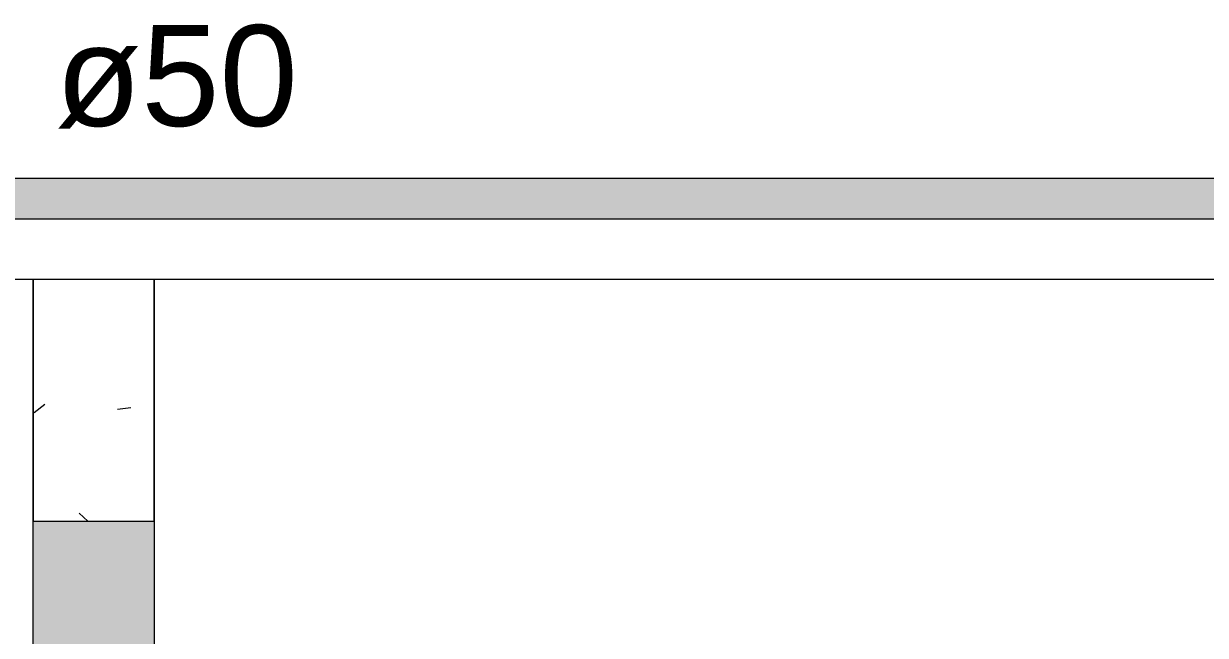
# Model space of a CAD drawing. Header units: metres. Extents: x 147 to 427, y -16 to 162.
# Drawn here: x 389.016 to 390.482, y 2.559 to 3.317 of the extents above; entities that cross this region are included whole.
import ezdxf

# ---------------------------------------------------------------- set-up
doc = ezdxf.new("R2010")
doc.units = ezdxf.units.M
for name, color, linetype, lineweight in [('A-DETL', 7, 'Continuous', 5), ('A-DETL-GENF', 7, 'Continuous', 5), ('A-WALL', 7, 'Continuous', 9), ('P-PIPE', 7, 'Continuous', 5), ('P-PIPE-IDEN', 7, 'Continuous', 5)]:
    doc.layers.add(name, color=color, linetype=linetype, lineweight=lineweight)
doc.styles.add('Arial_25', font='arial.ttf', dxfattribs={"height": 0.125})

msp = doc.modelspace()

# ---------------------------------------------------------------- hatches: boundary and pattern name
at = {"layer": 'A-DETL-GENF', "true_color": 0x808080}
h = msp.add_hatch(dxfattribs=at)
h.set_pattern_fill('FP_10', color=8, style=0, pattern_type=2)
h.set_pattern_definition([(50, (392.0856, 1.4), (0.364365, -0.031877), [0.0381, -0.4191]), (355, (392.0856, 1.4), (-0.070485, 0.382117), [0.03048, -0.33528]), (100.451, (392.1156, 1.397), (0.293886, 0.35023), [0.03238, -0.35618]), (46.184, (392.0856, 1.502), (0.54216, -0.084084), [0.05715, -0.62865]), (96.636, (392.1306, 1.495), (0.474805, 0.494854), [0.04857, -0.53427]), (351.184, (392.0856, 1.502), (0.47481, 0.49485), [0.04572, -0.50292]), (21, (392.1356, 1.476), (0.303226, -0.204528), [0.0381, -0.4191]), (326, (392.1356, 1.476), (0.123607, 0.36838), [0.03048, -0.33528]), (71.451, (392.1616, 1.459), (0.426833, 0.16384), [0.03238, -0.35618]), (37.5, (392.0856, 1.4), (0.0061807, 0.169108), [0.01676, -0.31445, 0.01676, -0.3236, -0.33655]), (37.5, (392.0856, 1.4), (0.0061807, 0.169108), [-0.67158, 0.01676, -0.31979]), (7.5, (392.0856, 1.4), (0.133641, 0.200358), [0.01676, -0.17729, 0.01676, -0.30683, -0.12827]), (7.5, (392.0856, 1.4), (0.133641, 0.200358), [-0.51765, 0.01676, -0.11151]), (327.5, (391.9716, 1.4), (0.2711816, -0.0114606), [0.01676, -0.11024, 0.01676, -0.37948, -0.52578]), (327.5, (391.9716, 1.4), (0.2711816, -0.0114606), [-0.52324, 0.01676, -0.50902]), (317.5, (391.9206, 1.4), (0.296258, 0.05085), [0.01676, -0.14834, 0.01676, -0.24638, -0.37338]), (317.5, (391.9206, 1.4), (0.296258, 0.05085), [-0.42824, 0.01676, -0.35662])])
h.paths.add_polyline_path([(389.1776, 2.7), (389.1776, 3), (389.0276, 3), (389.0276, 2.7)])
at = {"layer": 'A-WALL', "true_color": 0x7f7f7f}
msp.add_hatch(color=8, dxfattribs=at).paths.add_polyline_path([(389.1776, 0), (389.1776, 2.7), (389.0276, 2.7), (389.0276, 0)])
at = {"layer": 'P-PIPE', "true_color": 0x00ffff}
for points in [[(391.1423, 3.1), (391.7006, 3.1), (391.7006, 3.125), (386.7516, 3.125), (386.7516, 3.1), (390.1996, 3.1)], [(391.1423, 3.075), (391.7006, 3.075), (391.7006, 3.1), (386.7516, 3.1), (386.7516, 3.075), (390.1996, 3.075)]]:
    msp.add_hatch(color=4, dxfattribs=at).paths.add_polyline_path(points)

# ---------------------------------------------------------------- linework, layer by layer
at = {"layer": 'A-DETL'}
for p, q in [((389.1776, 3), (389.0276, 3)), ((389.0276, 3), (389.0276, 2.7)), ((389.1776, 2.7), (389.1776, 3)), ((389.0276, 2.7), (389.1776, 2.7))]:
    msp.add_line(p, q, dxfattribs=at)
at = {"layer": 'A-WALL', "color": 253, "true_color": 0xaaaaaa}
for p, q in [((398.9776, 3), (386.4276, 3)), ((389.0276, 0), (389.0276, 3)), ((389.1776, 3), (389.1776, 0))]:
    msp.add_line(p, q, dxfattribs=at)
at = {"layer": 'P-PIPE'}
for p, q in [((391.7006, 3.125), (386.7516, 3.125)), ((386.7516, 3.075), (391.7006, 3.075))]:
    msp.add_line(p, q, dxfattribs=at)

# ---------------------------------------------------------------- texts
at = {"layer": 'P-PIPE-IDEN', "insert": (389.0549, 3.3152), "char_height": 0.125, "width": 0.360759, "attachment_point": 1, "style": 'Arial_25'}
msp.add_mtext('ø50', dxfattribs=at)

doc.saveas('drawing.dxf')
